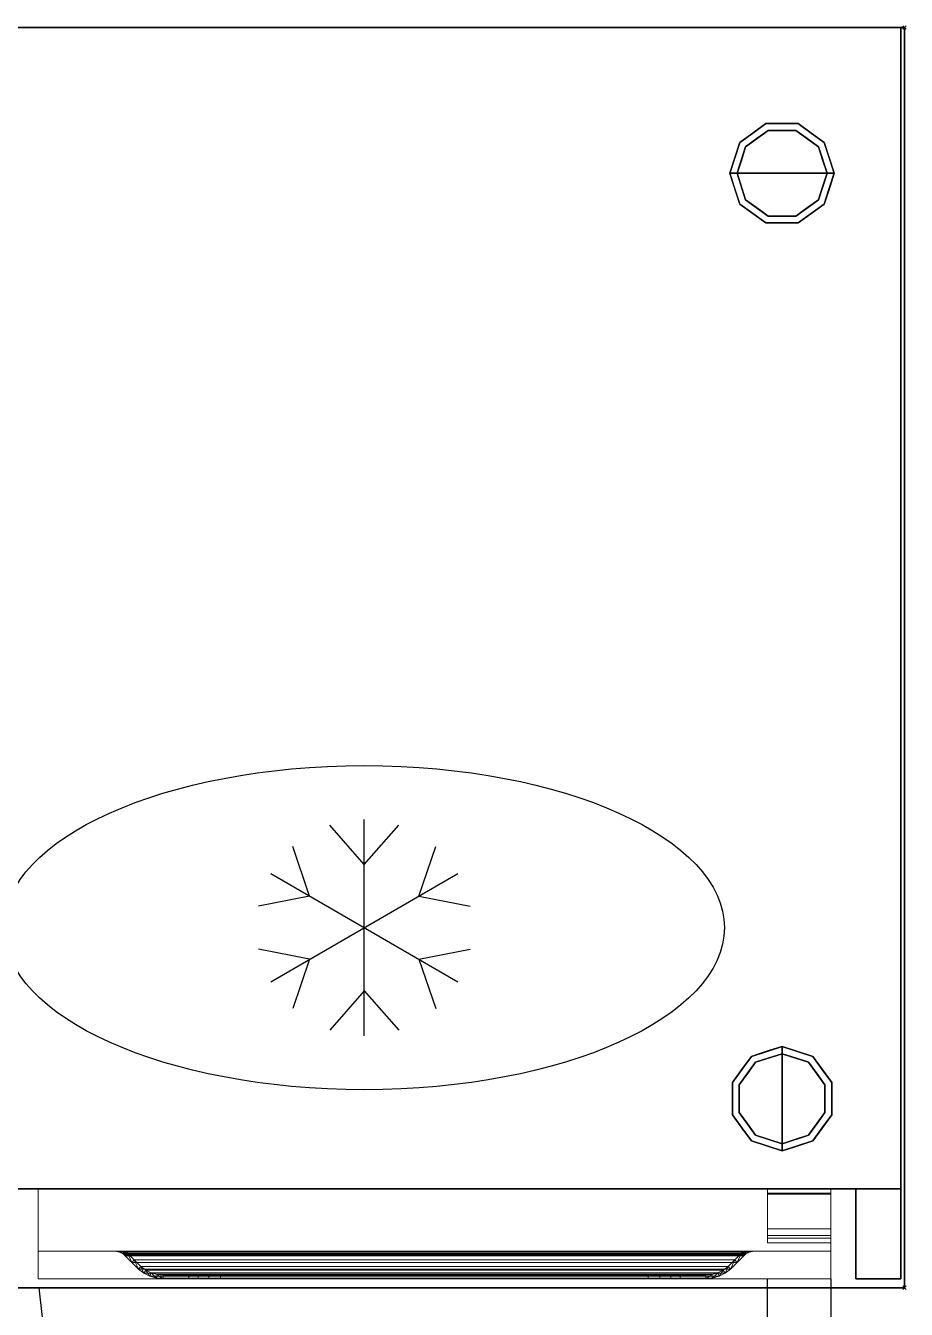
# Model space of a CAD drawing. Header units: millimetres. Extents: x -14 to 1662, y -1098 to 1.
# Drawn here: x 1173 to 1662, y -712 to 1 of the extents above; entities that cross this region are included whole.
import ezdxf

# ---------------------------------------------------------------- set-up
doc = ezdxf.new("R2010")
doc.units = ezdxf.units.MM
doc.header["$PDMODE"] = 3
doc.linetypes.add('NASCOSTA', pattern=[9.525, 6.35, -3.175])
for name, color, linetype in [('IQ_200_2D', 1, 'Continuous'), ('IQ_200_3D', 1, 'Continuous'), ('IQ_204_2D', 7, 'Continuous'), ('IQ_204_3D', 7, 'Continuous'), ('IQ_INS_3D', 3, 'Continuous')]:
    doc.layers.add(name, color=color, linetype=linetype)

# ---------------------------------------------------------------- blocks, each defined once
blk = doc.blocks.new('hpp_sd_r_2d')
at = {"layer": 'IQ_204_2D', "linetype": 'NASCOSTA', "ltscale": 10}
for p, q in [((405, -403), (405, 0)), ((440, 0), (440, -403)), ((440, -403), (405, -403))]:
    blk.add_line(p, q, dxfattribs=at)
blk.add_arc((441, 38.39), 442.86, 185.62267, 265.33696, dxfattribs=at)
blk = doc.blocks.new('hpp_sd_r_3d')
at = {"layer": 'IQ_200_3D', "lineweight": 9}
mesh = blk.add_polyface(dxfattribs=at)
corners = [(0, -50, 568.83), (0, -50, 47), (0, 0, 47), (0, 0, 675), (0, -34.6, 675), (0, -34.6, 626.33)]
mesh.append_faces([[corners[k] for k in face] for face in [(5, 3, 0)]], dxfattribs={"vtx0": -1, "vtx1": -1})
mesh.append_faces([[corners[k] for k in face] for face in [(5, 4, 3)]], dxfattribs={"vtx2": -1})
mesh.append_faces([[corners[k] for k in face] for face in [(3, 2, 1, 0)]], dxfattribs={"vtx3": -1})
mesh = blk.add_polyface(dxfattribs=at)
corners = [(0, 0, 47), (0, -50, 47), (440, -50, 47), (440, 0, 47)]
mesh.append_faces([[corners[k] for k in face] for face in [(3, 2, 1, 0)]])
mesh = blk.add_polyface(dxfattribs=at)
corners = [(0, 0, 675), (0, 0, 47), (440, 0, 47), (440, 0, 675)]
mesh.append_faces([[corners[k] for k in face] for face in [(3, 2, 1, 0)]])
mesh = blk.add_polyface(dxfattribs=at)
corners = [(0, -34.6, 675), (0, 0, 675), (440, 0, 675), (440, -34.6, 675)]
mesh.append_faces([[corners[k] for k in face] for face in [(3, 2, 1, 0)]])
mesh = blk.add_polyface(dxfattribs=at)
corners = [(440, -50, 568.83), (440, -34.6, 626.33), (440, -34.6, 675), (440, 0, 675), (440, 0, 47), (440, -50, 47)]
mesh.append_faces([[corners[k] for k in face] for face in [(4, 3, 1, 0)]], dxfattribs={"vtx1": -1, "vtx3": -1})
mesh.append_faces([[corners[k] for k in face] for face in [(3, 2, 1), (0, 5, 4)]], dxfattribs={"vtx2": -1})
mesh = blk.add_polyface(dxfattribs=at)
corners = [(440, -34.6, 626.33), (0, -34.6, 626.33), (0, -34.6, 675), (440, -34.6, 675), (48.27, -34.6, 656.6), (391.73, -34.6, 656.6), (392.86, -34.6, 657.73), (395.04, -34.6, 659.62), (397.47, -34.6, 661.17), (400.09, -34.6, 662.35), (39.91, -34.6, 662.35), (42.53, -34.6, 661.17), (44.96, -34.6, 659.62), (47.14, -34.6, 657.73)]
mesh.append_faces([[corners[k] for k in face] for face in [(10, 13, 12, 11)]], dxfattribs={"vtx0": -1})
mesh.append_faces([[corners[k] for k in face] for face in [(13, 10, 1, 4)]], dxfattribs={"vtx0": -1, "vtx1": -1, "vtx2": -1})
mesh.append_faces([[corners[k] for k in face] for face in [(9, 3, 2, 10), (9, 0, 3)]], dxfattribs={"vtx0": -1, "vtx2": -1})
mesh.append_faces([[corners[k] for k in face] for face in [(7, 6, 9, 8)]], dxfattribs={"vtx1": -1})
mesh.append_faces([[corners[k] for k in face] for face in [(2, 1, 10)]], dxfattribs={"vtx1": -1, "vtx2": -1})
mesh.append_faces([[corners[k] for k in face] for face in [(6, 5, 0, 9)]], dxfattribs={"vtx1": -1, "vtx2": -1, "vtx3": -1})
mesh.append_faces([[corners[k] for k in face] for face in [(1, 0, 5, 4)]], dxfattribs={"vtx1": -1, "vtx3": -1})
mesh = blk.add_polyface(dxfattribs=at)
corners = [(0, -50, 568.83), (0, -34.6, 626.33), (440, -34.6, 626.33), (440, -50, 568.83)]
mesh.append_faces([[corners[k] for k in face] for face in [(3, 2, 1, 0)]])
mesh = blk.add_polyface(dxfattribs=at)
corners = [(48.27, -37.26, 656.6), (47.73, -36.73, 657.14), (47.14, -36.25, 657.73), (45.05, -35.22, 659.55), (42.6, -34.74, 661.13), (39.91, -34.6, 662.35), (400.09, -34.6, 662.35), (397.4, -34.74, 661.13), (394.95, -35.22, 659.55), (392.86, -36.25, 657.73), (392.27, -36.73, 657.14), (391.73, -37.26, 656.6)]
mesh.append_faces([[corners[k] for k in face] for face in [(5, 4, 7, 6)]], dxfattribs={"vtx1": -1})
mesh.append_faces([[corners[k] for k in face] for face in [(4, 3, 8, 7), (9, 8, 3, 2), (2, 1, 10, 9)]], dxfattribs={"vtx1": -1, "vtx3": -1})
mesh.append_faces([[corners[k] for k in face] for face in [(1, 0, 11, 10)]], dxfattribs={"vtx3": -1})
mesh = blk.add_polyface(dxfattribs=at)
corners = [(39.91, -34.6, 662.35), (42.6, -34.74, 661.13), (45.05, -35.22, 659.55), (47.14, -36.25, 657.73), (47.14, -34.6, 657.73), (44.96, -34.6, 659.62), (42.53, -34.6, 661.17), (41, -34.66, 661.86), (47.14, -35.09, 657.73), (41.02, -34.6, 661.85)]
mesh.append_faces([[corners[k] for k in face] for face in [(8, 5, 4)]], dxfattribs={"vtx0": -1})
mesh.append_faces([[corners[k] for k in face] for face in [(2, 5, 8)]], dxfattribs={"vtx0": -1, "vtx1": -1, "vtx2": -1})
mesh.append_faces([[corners[k] for k in face] for face in [(1, 6, 5), (6, 1, 7)]], dxfattribs={"vtx0": -1, "vtx2": -1})
mesh.append_faces([[corners[k] for k in face] for face in [(2, 1, 5), (9, 6, 7)]], dxfattribs={"vtx1": -1, "vtx2": -1})
mesh.append_faces([[corners[k] for k in face] for face in [(8, 3, 2), (7, 0, 9)]], dxfattribs={"vtx2": -1})
mesh = blk.add_polyface(dxfattribs=at)
corners = [(47.14, -34.6, 657.73), (47.14, -36.25, 657.73), (47.73, -36.73, 657.14), (48.27, -37.26, 656.6), (51.89, -41.01, 652.98), (55.64, -44.62, 649.23), (58.6, -46.91, 646.27), (61.95, -48.61, 642.92), (65.55, -49.65, 639.32), (69.28, -50, 635.59), (83.58, -50, 621.29), (83.58, -48, 621.29), (69.28, -48, 635.59), (65.92, -47.68, 638.95), (62.68, -46.75, 642.19), (59.67, -45.22, 645.2), (57, -43.16, 647.87), (53.3, -39.59, 651.57), (49.73, -35.89, 655.14), (49.03, -35.21, 655.84), (48.27, -34.6, 656.6)]
mesh.append_faces([[corners[k] for k in face] for face in [(8, 13, 9), (6, 15, 7), (14, 7, 15), (3, 18, 4), (19, 2, 20)]], dxfattribs={"vtx0": -1, "vtx1": -1})
mesh.append_faces([[corners[k] for k in face] for face in [(9, 13, 12), (14, 8, 7), (19, 3, 2), (20, 2, 1)]], dxfattribs={"vtx0": -1, "vtx2": -1})
mesh.append_faces([[corners[k] for k in face] for face in [(16, 15, 6), (14, 13, 8), (17, 16, 5), (6, 5, 16), (18, 17, 4), (5, 4, 17), (19, 18, 3)]], dxfattribs={"vtx1": -1, "vtx2": -1})
mesh.append_faces([[corners[k] for k in face] for face in [(1, 0, 20)]], dxfattribs={"vtx2": -1})
mesh.append_faces([[corners[k] for k in face] for face in [(12, 11, 10, 9)]], dxfattribs={"vtx3": -1})
mesh = blk.add_polyface(dxfattribs=at)
corners = [(390.27, -35.89, 655.14), (390.97, -35.21, 655.84), (391.73, -34.6, 656.6), (48.27, -34.6, 656.6), (49.03, -35.21, 655.84), (49.73, -35.89, 655.14)]
mesh.append_faces([[corners[k] for k in face] for face in [(1, 0, 5, 4), (4, 3, 2, 1)]], dxfattribs={"vtx3": -1})
mesh = blk.add_polyface(dxfattribs=at)
corners = [(391.73, -34.6, 656.6), (390.97, -35.21, 655.84), (390.27, -35.89, 655.14), (386.7, -39.59, 651.57), (383, -43.16, 647.87), (380.33, -45.22, 645.2), (377.32, -46.75, 642.19), (374.08, -47.68, 638.95), (370.72, -48, 635.59), (356.42, -48, 621.29), (356.42, -50, 621.29), (370.72, -50, 635.59), (374.45, -49.65, 639.32), (378.05, -48.61, 642.92), (381.4, -46.91, 646.27), (384.36, -44.62, 649.23), (388.11, -41.01, 652.98), (391.73, -37.26, 656.6), (392.27, -36.73, 657.14), (392.86, -36.25, 657.73), (392.86, -34.6, 657.73)]
mesh.append_faces([[corners[k] for k in face] for face in [(8, 11, 10, 9)]], dxfattribs={"vtx0": -1})
mesh.append_faces([[corners[k] for k in face] for face in [(4, 14, 5), (18, 0, 19), (0, 18, 1), (3, 15, 4), (14, 4, 15)]], dxfattribs={"vtx0": -1, "vtx1": -1})
mesh.append_faces([[corners[k] for k in face] for face in [(6, 13, 12), (13, 6, 5), (11, 8, 7), (7, 12, 11), (2, 17, 16)]], dxfattribs={"vtx0": -1, "vtx2": -1})
mesh.append_faces([[corners[k] for k in face] for face in [(14, 13, 5), (7, 6, 12), (18, 17, 1), (16, 15, 3), (3, 2, 16), (2, 1, 17)]], dxfattribs={"vtx1": -1, "vtx2": -1})
mesh.append_faces([[corners[k] for k in face] for face in [(0, 20, 19)]], dxfattribs={"vtx2": -1})
mesh = blk.add_polyface(dxfattribs=at)
corners = [(392.86, -34.6, 657.73), (392.86, -36.25, 657.73), (394.95, -35.22, 659.55), (397.4, -34.74, 661.13), (400.09, -34.6, 662.35), (397.47, -34.6, 661.17), (395.04, -34.6, 659.62), (392.86, -35.09, 657.73), (399, -34.66, 661.86), (398.98, -34.6, 661.85)]
mesh.append_faces([[corners[k] for k in face] for face in [(6, 7, 0), (7, 2, 1)]], dxfattribs={"vtx0": -1})
mesh.append_faces([[corners[k] for k in face] for face in [(2, 7, 6)]], dxfattribs={"vtx0": -1, "vtx1": -1, "vtx2": -1})
mesh.append_faces([[corners[k] for k in face] for face in [(8, 5, 9)]], dxfattribs={"vtx0": -1, "vtx2": -1})
mesh.append_faces([[corners[k] for k in face] for face in [(8, 3, 5), (6, 5, 3), (3, 2, 6)]], dxfattribs={"vtx1": -1, "vtx2": -1})
mesh.append_faces([[corners[k] for k in face] for face in [(9, 4, 8)]], dxfattribs={"vtx2": -1})
mesh = blk.add_polyface(dxfattribs=at)
corners = [(391.73, -37.26, 656.6), (388.11, -41.01, 652.98), (384.36, -44.62, 649.23), (55.64, -44.62, 649.23), (51.89, -41.01, 652.98), (48.27, -37.26, 656.6)]
mesh.append_faces([[corners[k] for k in face] for face in [(1, 0, 5, 4), (4, 3, 2, 1)]], dxfattribs={"vtx3": -1})
mesh = blk.add_polyface(dxfattribs=at)
corners = [(383, -43.16, 647.87), (386.7, -39.59, 651.57), (390.27, -35.89, 655.14), (49.73, -35.89, 655.14), (53.3, -39.59, 651.57), (57, -43.16, 647.87)]
mesh.append_faces([[corners[k] for k in face] for face in [(1, 0, 5, 4), (4, 3, 2, 1)]], dxfattribs={"vtx3": -1})
mesh = blk.add_polyface(dxfattribs=at)
corners = [(384.36, -44.62, 649.23), (381.4, -46.91, 646.27), (378.05, -48.61, 642.92), (374.45, -49.65, 639.32), (370.72, -50, 635.59), (69.28, -50, 635.59), (65.55, -49.65, 639.32), (61.95, -48.61, 642.92), (58.6, -46.91, 646.27), (55.64, -44.62, 649.23)]
mesh.append_faces([[corners[k] for k in face] for face in [(4, 3, 6, 5)]], dxfattribs={"vtx1": -1})
mesh.append_faces([[corners[k] for k in face] for face in [(2, 1, 8, 7), (7, 6, 3, 2)]], dxfattribs={"vtx1": -1, "vtx3": -1})
mesh.append_faces([[corners[k] for k in face] for face in [(1, 0, 9, 8)]], dxfattribs={"vtx3": -1})
mesh = blk.add_polyface(dxfattribs=at)
corners = [(370.72, -48, 635.59), (374.08, -47.68, 638.95), (377.32, -46.75, 642.19), (380.33, -45.22, 645.2), (383, -43.16, 647.87), (57, -43.16, 647.87), (59.67, -45.22, 645.2), (62.68, -46.75, 642.19), (65.92, -47.68, 638.95), (69.28, -48, 635.59)]
mesh.append_faces([[corners[k] for k in face] for face in [(9, 8, 1, 0)]], dxfattribs={"vtx1": -1})
mesh.append_faces([[corners[k] for k in face] for face in [(2, 1, 8, 7), (7, 6, 3, 2)]], dxfattribs={"vtx1": -1, "vtx3": -1})
mesh.append_faces([[corners[k] for k in face] for face in [(6, 5, 4, 3)]], dxfattribs={"vtx3": -1})
mesh = blk.add_polyface(dxfattribs=at)
corners = [(338.74, -48, 613.97), (345.21, -48, 614.82), (351.24, -48, 617.32), (356.42, -48, 621.29), (370.72, -48, 635.59), (69.28, -48, 635.59), (83.58, -48, 621.29), (88.76, -48, 617.32), (94.79, -48, 614.82), (101.26, -48, 613.97)]
mesh.append_faces([[corners[k] for k in face] for face in [(6, 9, 8, 7)]], dxfattribs={"vtx0": -1})
mesh.append_faces([[corners[k] for k in face] for face in [(4, 9, 6, 5)]], dxfattribs={"vtx0": -1, "vtx1": -1})
mesh.append_faces([[corners[k] for k in face] for face in [(9, 4, 3, 0)]], dxfattribs={"vtx0": -1, "vtx2": -1})
mesh.append_faces([[corners[k] for k in face] for face in [(2, 1, 0, 3)]], dxfattribs={"vtx2": -1})
mesh = blk.add_polyface(dxfattribs=at)
corners = [(83.58, -50, 621.29), (88.76, -50, 617.32), (94.79, -50, 614.82), (101.26, -50, 613.97), (101.26, -48, 613.97), (94.79, -48, 614.82), (88.76, -48, 617.32), (83.58, -48, 621.29)]
mesh.append_faces([[corners[k] for k in face] for face in [(7, 6, 1, 0)]], dxfattribs={"vtx1": -1})
mesh.append_faces([[corners[k] for k in face] for face in [(6, 5, 2, 1)]], dxfattribs={"vtx1": -1, "vtx3": -1})
mesh.append_faces([[corners[k] for k in face] for face in [(5, 4, 3, 2)]], dxfattribs={"vtx3": -1})
mesh = blk.add_polyface(dxfattribs=at)
corners = [(101.26, -50, 613.97), (338.74, -50, 613.97), (338.74, -48, 613.97), (101.26, -48, 613.97)]
mesh.append_faces([[corners[k] for k in face] for face in [(3, 2, 1, 0)]])
mesh = blk.add_polyface(dxfattribs=at)
corners = [(356.42, -48, 621.29), (351.24, -48, 617.32), (345.21, -48, 614.82), (338.74, -48, 613.97), (338.74, -50, 613.97), (345.21, -50, 614.82), (351.24, -50, 617.32), (356.42, -50, 621.29)]
mesh.append_faces([[corners[k] for k in face] for face in [(3, 2, 5, 4)]], dxfattribs={"vtx1": -1})
mesh.append_faces([[corners[k] for k in face] for face in [(2, 1, 6, 5)]], dxfattribs={"vtx1": -1, "vtx3": -1})
mesh.append_faces([[corners[k] for k in face] for face in [(1, 0, 7, 6)]], dxfattribs={"vtx3": -1})
mesh = blk.add_polyface(dxfattribs=at)
corners = [(0, -50, 47), (0, -50, 568.83), (440, -50, 568.83), (440, -50, 47)]
mesh.append_faces([[corners[k] for k in face] for face in [(3, 2, 1, 0)]])
mesh = blk.add_polyface(dxfattribs=at)
corners = [(370.72, -50, 635.59), (356.42, -50, 621.29), (351.24, -50, 617.32), (345.21, -50, 614.82), (338.74, -50, 613.97), (101.26, -50, 613.97), (94.79, -50, 614.82), (88.76, -50, 617.32), (83.58, -50, 621.29), (69.28, -50, 635.59)]
mesh.append_faces([[corners[k] for k in face] for face in [(2, 4, 3), (6, 8, 7)]], dxfattribs={"vtx0": -1})
mesh.append_faces([[corners[k] for k in face] for face in [(5, 4, 0, 9), (6, 5, 9, 8)]], dxfattribs={"vtx1": -1, "vtx3": -1})
mesh.append_faces([[corners[k] for k in face] for face in [(2, 1, 0, 4)]], dxfattribs={"vtx2": -1, "vtx3": -1})
at = {"layer": 'IQ_204_3D', "lineweight": 9}
mesh = blk.add_polyface(dxfattribs=at)
corners = [(405, -22.26, 38), (405, -27.5, 38), (405, -27.5, 44.5), (405, -30, 44.5), (405, -30, 35.5), (405, -2.5, 35.5), (405, -2.5, 15.5), (405, 0, 15.5), (405, 0, 38), (405, -26, 44.5), (405, -2.5, 44.5), (405, -2.5, 41.25), (405, 0, 41.25), (405, 0, 47), (405, -26, 47), (405, -2.95, 676), (405, 0, 676), (405, 0, 688.5), (405, -2.5, 688.5), (405, -2.5, 678.5), (405, -26, 678.5), (405, -26, 676)]
mesh.append_faces([[corners[k] for k in face] for face in [(13, 10, 9, 14), (19, 15, 21, 20), (16, 19, 18, 17)]], dxfattribs={"vtx0": -1})
mesh.append_faces([[corners[k] for k in face] for face in [(19, 16, 15)]], dxfattribs={"vtx0": -1, "vtx2": -1})
mesh.append_faces([[corners[k] for k in face] for face in [(0, 8, 5)]], dxfattribs={"vtx1": -1, "vtx2": -1})
mesh.append_faces([[corners[k] for k in face] for face in [(5, 4, 1, 0)]], dxfattribs={"vtx1": -1, "vtx3": -1})
mesh.append_faces([[corners[k] for k in face] for face in [(4, 3, 2, 1), (8, 7, 6, 5), (13, 12, 11, 10)]], dxfattribs={"vtx3": -1})
mesh = blk.add_polyface(dxfattribs=at)
corners = [(405, 0, 15.5), (405, -2.5, 15.5), (440, -2.5, 15.5), (440, 0, 15.5)]
mesh.append_faces([[corners[k] for k in face] for face in [(3, 2, 1, 0)]])
mesh = blk.add_polyface(dxfattribs=at)
corners = [(405, 0, 38), (405, 0, 15.5), (440, 0, 15.5), (440, 0, 38)]
mesh.append_faces([[corners[k] for k in face] for face in [(3, 2, 1, 0)]])
mesh = blk.add_polyface(dxfattribs=at)
corners = [(405, -22.26, 38), (405, 0, 38), (440, 0, 38), (440, -22.26, 38)]
mesh.append_faces([[corners[k] for k in face] for face in [(3, 2, 1, 0)]])
mesh = blk.add_polyface(dxfattribs=at)
corners = [(405, 0, 47), (405, 0, 41.25), (440, 0, 41.25), (440, 0, 47)]
mesh.append_faces([[corners[k] for k in face] for face in [(3, 2, 1, 0)]])
mesh = blk.add_polyface(dxfattribs=at)
corners = [(405, -26, 47), (405, 0, 47), (440, 0, 47), (440, -26, 47)]
mesh.append_faces([[corners[k] for k in face] for face in [(3, 2, 1, 0)]])
mesh = blk.add_polyface(dxfattribs=at)
corners = [(405, 0, 41.25), (405, -2.5, 41.25), (440, -2.5, 41.25), (440, 0, 41.25)]
mesh.append_faces([[corners[k] for k in face] for face in [(3, 2, 1, 0)]])
mesh = blk.add_polyface(dxfattribs=at)
corners = [(405, 0, 676), (405, -2.95, 676), (440, -2.95, 676), (440, 0, 676)]
mesh.append_faces([[corners[k] for k in face] for face in [(3, 2, 1, 0)]])
mesh = blk.add_polyface(dxfattribs=at)
corners = [(405, 0, 688.5), (405, 0, 676), (440, 0, 676), (440, 0, 688.5)]
mesh.append_faces([[corners[k] for k in face] for face in [(3, 2, 1, 0)]])
mesh = blk.add_polyface(dxfattribs=at)
corners = [(405, -2.5, 688.5), (405, 0, 688.5), (440, 0, 688.5), (440, -2.5, 688.5)]
mesh.append_faces([[corners[k] for k in face] for face in [(3, 2, 1, 0)]])
mesh = blk.add_polyface(dxfattribs=at)
corners = [(405, -2.5, 35.5), (405, -30, 35.5), (440, -30, 35.5), (440, -2.5, 35.5)]
mesh.append_faces([[corners[k] for k in face] for face in [(3, 2, 1, 0)]])
mesh = blk.add_polyface(dxfattribs=at)
corners = [(405, -2.5, 15.5), (405, -2.5, 35.5), (440, -2.5, 35.5), (440, -2.5, 15.5)]
mesh.append_faces([[corners[k] for k in face] for face in [(3, 2, 1, 0)]])
mesh = blk.add_polyface(dxfattribs=at)
corners = [(405, -2.5, 44.5), (405, -26, 44.5), (440, -26, 44.5), (440, -2.5, 44.5)]
mesh.append_faces([[corners[k] for k in face] for face in [(3, 2, 1, 0)]])
mesh = blk.add_polyface(dxfattribs=at)
corners = [(405, -2.5, 41.25), (405, -2.5, 44.5), (440, -2.5, 44.5), (440, -2.5, 41.25)]
mesh.append_faces([[corners[k] for k in face] for face in [(3, 2, 1, 0)]])
mesh = blk.add_polyface(dxfattribs=at)
corners = [(405, -2.5, 678.5), (405, -2.5, 688.5), (440, -2.5, 688.5), (440, -2.5, 678.5)]
mesh.append_faces([[corners[k] for k in face] for face in [(3, 2, 1, 0)]])
mesh = blk.add_polyface(dxfattribs=at)
corners = [(405, -26, 678.5), (405, -2.5, 678.5), (440, -2.5, 678.5), (440, -26, 678.5)]
mesh.append_faces([[corners[k] for k in face] for face in [(3, 2, 1, 0)]])
mesh = blk.add_polyface(dxfattribs=at)
corners = [(405, -2.95, 676), (405, -26, 676), (440, -26, 676), (440, -2.95, 676)]
mesh.append_faces([[corners[k] for k in face] for face in [(3, 2, 1, 0)]])
mesh = blk.add_polyface(dxfattribs=at)
corners = [(440, -22.26, 38), (440, 0, 38), (440, 0, 15.5), (440, -2.5, 15.5), (440, -2.5, 35.5), (440, -30, 35.5), (440, -30, 44.5), (440, -27.5, 44.5), (440, -27.5, 38), (440, -26, 44.5), (440, -26, 47), (440, 0, 47), (440, 0, 41.25), (440, -2.5, 41.25), (440, -2.5, 44.5), (440, -2.95, 676), (440, -26, 676), (440, -26, 678.5), (440, -2.5, 678.5), (440, -2.5, 688.5), (440, 0, 688.5), (440, 0, 676)]
mesh.append_faces([[corners[k] for k in face] for face in [(5, 8, 7, 6), (11, 14, 13, 12)]], dxfattribs={"vtx0": -1})
mesh.append_faces([[corners[k] for k in face] for face in [(18, 15, 21)]], dxfattribs={"vtx0": -1, "vtx2": -1})
mesh.append_faces([[corners[k] for k in face] for face in [(19, 18, 21, 20), (16, 15, 18, 17)]], dxfattribs={"vtx1": -1})
mesh.append_faces([[corners[k] for k in face] for face in [(0, 8, 5)]], dxfattribs={"vtx1": -1, "vtx2": -1})
mesh.append_faces([[corners[k] for k in face] for face in [(5, 4, 1, 0)]], dxfattribs={"vtx1": -1, "vtx3": -1})
mesh.append_faces([[corners[k] for k in face] for face in [(3, 2, 1, 4)]], dxfattribs={"vtx2": -1})
mesh.append_faces([[corners[k] for k in face] for face in [(11, 10, 9, 14)]], dxfattribs={"vtx3": -1})
mesh = blk.add_polyface(dxfattribs=at)
corners = [(405, -27.5, 38), (405, -22.26, 38), (440, -22.26, 38), (440, -27.5, 38)]
mesh.append_faces([[corners[k] for k in face] for face in [(3, 2, 1, 0)]])
mesh = blk.add_polyface(dxfattribs=at)
corners = [(405, -26, 44.5), (405, -26, 47), (440, -26, 47), (440, -26, 44.5)]
mesh.append_faces([[corners[k] for k in face] for face in [(3, 2, 1, 0)]])
mesh = blk.add_polyface(dxfattribs=at)
corners = [(405, -26, 676), (405, -26, 678.5), (440, -26, 678.5), (440, -26, 676)]
mesh.append_faces([[corners[k] for k in face] for face in [(3, 2, 1, 0)]])
mesh = blk.add_polyface(dxfattribs=at)
corners = [(405, -27.5, 44.5), (405, -27.5, 38), (440, -27.5, 38), (440, -27.5, 44.5)]
mesh.append_faces([[corners[k] for k in face] for face in [(3, 2, 1, 0)]])
mesh = blk.add_polyface(dxfattribs=at)
corners = [(405, -30, 44.5), (405, -27.5, 44.5), (440, -27.5, 44.5), (440, -30, 44.5)]
mesh.append_faces([[corners[k] for k in face] for face in [(3, 2, 1, 0)]])
mesh = blk.add_polyface(dxfattribs=at)
corners = [(405, -30, 35.5), (405, -30, 44.5), (440, -30, 44.5), (440, -30, 35.5)]
mesh.append_faces([[corners[k] for k in face] for face in [(3, 2, 1, 0)]])
blk = doc.blocks.new('ice_ref')
at = {"layer": 'IQ_204_2D'}
for p, q in [((0, -60), (0, 60)), ((0, 35), (-19.12, 56.87)), ((0, 35), (19.12, 56.87)), ((-30.31, 17.5), (-39.7, 44.99)), ((30.31, 17.5), (39.7, 44.99)), ((-51.96, -30), (51.96, 30)), ((-51.96, 30), (51.96, -30)), ((-30.31, 17.5), (-58.81, 11.88)), ((30.31, 17.5), (58.81, 11.88)), ((-30.31, -17.5), (-58.81, -11.88)), ((30.31, -17.5), (58.81, -11.88)), ((-30.31, -17.5), (-39.7, -44.99)), ((30.31, -17.5), (39.7, -44.99)), ((0, -35), (-19.12, -56.87)), ((0, -35), (19.12, -56.87))]:
    blk.add_line(p, q, dxfattribs=at)
blk.add_ellipse((0, 0), major_axis=(-200, 0), ratio=0.45, dxfattribs=at)

msp = doc.modelspace()

# ---------------------------------------------------------------- linework, layer by layer
at = {"layer": 'IQ_200_2D'}
msp.add_lwpolyline([(0, 0), (1661, 0), (1661, -700), (0, -700)], close=True, dxfattribs=at)
at = {"layer": 'IQ_200_3D'}
for points in [[(1661, -700, 850), (0, -700, 850), (0, 0, 850), (1661, 0, 850)], [(1661, 0, 900), (0, 0, 900), (0, -700, 900), (1661, -700, 900)], [(1661, 0, 900), (0, 0, 900), (0, 0, 850), (1661, 0, 850)], [(1659, -645, 150), (2, -645, 150), (2, 0, 150), (1659, 0, 150)], [(1659, 0, 150), (2, 0, 150), (2, 0, 850), (1659, 0, 850)], [(1661, -700, 850), (1661, 0, 850), (1661, 0, 900), (1661, -700, 900)], [(1659, -645, 198), (1659, -695, 198), (1634, -695, 198), (1634, -645, 198)], [(1634, -645, 850), (1634, -645, 198), (1634, -695, 198), (1634, -695, 850)], [(1634, -695, 850), (1634, -695, 198), (1659, -695, 198), (1659, -695, 850)], [(1661, -700, 900), (0, -700, 900), (0, -700, 850), (1661, -700, 850)]]:
    msp.add_3dface(points, dxfattribs=at)
for points, invisible_edges in [([(1659, -645, 198), (1659, 0, 850), (1659, -695, 850), (1659, -695, 198)], 1), ([(1659, 0, 150), (1659, 0, 850), (1659, -645, 198), (1659, -645, 150)], 2), ([(27, -645, 198), (2, -645, 198), (2, -645, 150), (1659, -645, 150)], 8), ([(1659, -645, 150), (1659, -645, 198), (1634, -645, 198), (27, -645, 198)], 12), ([(1634, -645, 198), (1634, -645, 850), (27, -645, 850), (27, -645, 198)], 8), ([(1634, -645, 198), (1634, -645, 850), (27, -645, 850), (27, -645, 198)], 4)]:
    msp.add_3dface(points, dxfattribs=dict(at, invisible_edges=invisible_edges))
at = {"layer": 'IQ_204_2D', "linetype": 'NASCOSTA', "ltscale": 10}
msp.add_line((2, -645), (1659, -645), dxfattribs=at)
at = {"layer": 'IQ_204_2D', "color": 7, "linetype": 'NASCOSTA', "ltscale": 10}
msp.add_lwpolyline([(2, 0), (1659, 0), (1659, -645), (2, -645)], close=True, dxfattribs=at)
at = {"layer": 'IQ_204_3D'}
for points, invisible_edges in [([(1569.54, -63.95, 25), (1584.04, -53.42, 25), (1585.27, -57.22, 25), (1572.77, -66.31, 25)], 10), ([(1576.79, -58.69, 150), (1584.04, -53.42, 150), (1584.04, -53.42, 25), (1576.79, -58.69, 25)], 10), ([(1593, -53.42, 25), (1584.04, -53.42, 25), (1584.04, -53.42, 150), (1593, -53.42, 150)], 10), ([(1584.04, -53.42, 25), (1601.96, -53.42, 25), (1600.73, -57.22, 25), (1585.27, -57.22, 25)], 10), ([(1601.96, -53.42, 25), (1593, -53.42, 25), (1593, -53.42, 150), (1601.96, -53.42, 150)], 10), ([(1600.73, -57.22, 25), (1601.96, -53.42, 25), (1616.46, -63.95, 25), (1613.23, -66.31, 25)], 5), ([(1601.96, -53.42, 150), (1609.21, -58.69, 150), (1609.21, -58.69, 25), (1601.96, -53.42, 25)], 10), ([(1564, -81, 25), (1569.54, -63.95, 25), (1572.77, -66.31, 25), (1568, -81, 25)], 2), ([(1569.54, -63.95, 25), (1566.77, -72.48, 25), (1566.77, -72.48, 150), (1569.54, -63.95, 150)], 10), ([(1585.27, -57.22), (1593, -81), (1568, -81), (1572.77, -66.31)], 1), ([(1569.54, -63.95, 150), (1576.79, -58.69, 150), (1576.79, -58.69, 25), (1569.54, -63.95, 25)], 10), ([(1572.77, -66.31), (1572.77, -66.31, 25), (1579.02, -61.76, 25), (1579.02, -61.76)], 5), ([(1579.02, -61.76), (1579.02, -61.76, 25), (1585.27, -57.22, 25), (1585.27, -57.22)], 5), ([(1585.27, -57.22), (1585.27, -57.22, 25), (1593, -57.22, 25), (1593, -57.22)], 5), ([(1593, -81), (1593, -81), (1585.27, -57.22), (1600.73, -57.22)], 11), ([(1593, -57.22), (1593, -57.22, 25), (1600.73, -57.22, 25), (1600.73, -57.22)], 5), ([(1618, -81), (1593, -81), (1600.73, -57.22), (1613.23, -66.31)], 2), ([(1606.98, -61.76), (1600.73, -57.22), (1600.73, -57.22, 25), (1606.98, -61.76, 25)], 10), ([(1613.23, -66.31), (1606.98, -61.76), (1606.98, -61.76, 25), (1613.23, -66.31, 25)], 10), ([(1616.46, -63.95, 25), (1609.21, -58.69, 25), (1609.21, -58.69, 150), (1616.46, -63.95, 150)], 10), ([(1613.23, -66.31, 25), (1616.46, -63.95, 25), (1622, -81, 25), (1618, -81, 25)], 1), ([(1616.46, -63.95, 25), (1616.46, -63.95, 25), (1616.46, -63.95, 150), (1618.07, -68.92, 25)], 6), ([(1619.23, -72.48, 150), (1619.23, -72.48, 150), (1618.07, -68.92, 25), (1616.46, -63.95, 150)], 6), ([(1570.39, -73.65), (1570.39, -73.65, 25), (1572.77, -66.31, 25), (1572.77, -66.31)], 5), ([(1615.68, -73.87), (1615.68, -73.87), (1613.23, -66.31), (1615.61, -73.65, 25)], 13), ([(1613.23, -66.31, 25), (1613.23, -66.31, 25), (1615.61, -73.65, 25), (1613.23, -66.31)], 13), ([(1619.23, -72.48, 150), (1619.23, -72.48, 150), (1619.69, -73.88, 25), (1618.07, -68.92, 25)], 11), ([(1566.77, -72.48, 150), (1566.77, -72.48, 25), (1564, -81, 25), (1564, -81, 150)], 1), ([(1568, -81), (1568, -81, 25), (1570.39, -73.65, 25), (1570.39, -73.65)], 4), ([(1615.61, -73.65, 25), (1615.61, -73.65, 25), (1618, -81, 25), (1615.68, -73.87)], 13), ([(1618, -81, 25), (1618, -81, 25), (1618, -81), (1615.68, -73.87)], 9), ([(1619.23, -72.48, 150), (1619.23, -72.48, 150), (1622, -81, 150), (1619.69, -73.88, 25)], 13), ([(1622, -81, 150), (1622, -81, 150), (1622, -81, 25), (1619.69, -73.88, 25)], 9), ([(1564, -81, 150), (1564, -81, 150), (1564, -81, 25), (1566.31, -88.12, 25)], 9), ([(1566.77, -89.52, 150), (1566.77, -89.52, 150), (1564, -81, 150), (1566.31, -88.12, 25)], 13), ([(1564, -81, 25), (1568, -81, 25), (1572.77, -95.69, 25), (1569.54, -98.05, 25)], 4), ([(1570.39, -88.35, 25), (1570.39, -88.35, 25), (1568, -81, 25), (1570.32, -88.13)], 13), ([(1568, -81, 25), (1568, -81, 25), (1568, -81), (1570.32, -88.13)], 9), ([(1568, -81), (1593, -81), (1585.27, -104.78), (1572.77, -95.69)], 2), ([(1585.27, -104.78), (1585.27, -104.78), (1593, -81), (1600.73, -104.78)], 6), ([(1600.73, -104.78), (1593, -81), (1618, -81), (1613.23, -95.69)], 1), ([(1613.23, -95.69, 25), (1618, -81, 25), (1622, -81, 25), (1616.46, -98.05, 25)], 8), ([(1618, -81, 25), (1618, -81, 25), (1615.61, -88.35, 25), (1615.68, -88.13)], 13), ([(1615.68, -88.13), (1615.68, -88.13), (1618, -81), (1618, -81, 25)], 9), ([(1619.23, -89.52, 25), (1619.23, -89.52, 25), (1622, -81, 25), (1619.69, -88.12, 150)], 13), ([(1622, -81, 150), (1622, -81, 150), (1619.69, -88.12, 150), (1622, -81, 25)], 4), ([(1566.77, -89.52, 150), (1566.77, -89.52, 150), (1566.31, -88.12, 25), (1567.93, -93.08, 25)], 11), ([(1566.77, -89.52, 150), (1566.77, -89.52, 150), (1567.93, -93.08, 25), (1569.54, -98.05, 150)], 6), ([(1570.32, -88.13), (1570.32, -88.13), (1572.77, -95.69), (1570.39, -88.35, 25)], 13), ([(1572.77, -95.69, 25), (1572.77, -95.69, 25), (1570.39, -88.35, 25), (1572.77, -95.69)], 13), ([(1615.68, -88.13), (1615.68, -88.13), (1615.61, -88.35, 25), (1613.23, -95.69)], 6), ([(1613.23, -95.69), (1613.23, -95.69), (1615.61, -88.35, 25), (1613.23, -95.69, 25)], 11), ([(1619.23, -89.52, 25), (1619.23, -89.52, 25), (1618.07, -93.08, 150), (1616.46, -98.05, 25)], 6), ([(1619.23, -89.52, 25), (1619.23, -89.52, 25), (1619.69, -88.12, 150), (1618.07, -93.08, 150)], 11), ([(1569.54, -98.05, 25), (1569.54, -98.05, 25), (1569.54, -98.05, 150), (1567.93, -93.08, 25)], 6), ([(1569.54, -98.05, 25), (1572.77, -95.69, 25), (1585.27, -104.78, 25), (1584.04, -108.58, 25)], 5), ([(1576.79, -103.31, 150), (1569.54, -98.05, 150), (1569.54, -98.05, 25), (1576.79, -103.31, 25)], 10), ([(1572.77, -95.69, 25), (1572.77, -95.69), (1579.02, -100.24), (1579.02, -100.24, 25)], 5), ([(1600.73, -104.78, 25), (1613.23, -95.69, 25), (1616.46, -98.05, 25), (1601.96, -108.58, 25)], 10), ([(1613.23, -95.69), (1613.23, -95.69, 25), (1606.98, -100.24, 25), (1606.98, -100.24)], 5), ([(1609.21, -103.31, 25), (1616.46, -98.05, 25), (1616.46, -98.05, 150), (1609.21, -103.31, 150)], 10), ([(1616.46, -98.05, 150), (1616.46, -98.05, 150), (1616.46, -98.05, 25), (1618.07, -93.08, 150)], 6), ([(1576.79, -103.31, 25), (1584.04, -108.58, 25), (1584.04, -108.58, 150), (1576.79, -103.31, 150)], 10), ([(1579.02, -100.24, 25), (1579.02, -100.24), (1585.27, -104.78), (1585.27, -104.78, 25)], 5), ([(1584.04, -108.58, 25), (1585.27, -104.78, 25), (1600.73, -104.78, 25), (1601.96, -108.58, 25)], 5), ([(1585.27, -104.78), (1593, -104.78), (1600.73, -104.78, 25), (1593, -104.78, 25)], 10), ([(1593, -104.78, 25), (1593, -104.78, 25), (1585.27, -104.78, 25), (1585.27, -104.78)], 13), ([(1600.73, -104.78, 25), (1600.73, -104.78, 25), (1593, -104.78), (1600.73, -104.78)], 11), ([(1600.73, -104.78, 25), (1600.73, -104.78), (1606.98, -100.24), (1606.98, -100.24, 25)], 5), ([(1601.96, -108.58, 25), (1609.21, -103.31, 25), (1609.21, -103.31, 150), (1601.96, -108.58, 150)], 10), ([(1593, -108.58, 150), (1584.04, -108.58, 150), (1584.04, -108.58, 25), (1593, -108.58, 25)], 10), ([(1593, -108.58, 25), (1601.96, -108.58, 25), (1601.96, -108.58, 150), (1593, -108.58, 150)], 10), ([(1593, -570), (1593, -595), (1569.22, -587.27), (1578.31, -574.77)], 2), ([(1593, -566, 25), (1593, -570, 25), (1578.31, -574.77, 25), (1575.95, -571.54, 25)], 4), ([(1584.48, -568.77, 150), (1584.48, -568.77, 150), (1580.92, -569.93, 25), (1575.95, -571.54, 150)], 6), ([(1575.95, -571.54, 25), (1575.95, -571.54, 25), (1575.95, -571.54, 150), (1580.92, -569.93, 25)], 6), ([(1584.48, -568.77, 150), (1584.48, -568.77, 150), (1585.88, -568.31, 25), (1580.92, -569.93, 25)], 11), ([(1584.48, -568.77, 150), (1584.48, -568.77, 150), (1593, -566, 150), (1585.88, -568.31, 25)], 13), ([(1585.65, -572.39, 25), (1585.65, -572.39, 25), (1593, -570, 25), (1585.87, -572.32)], 13), ([(1593, -570, 25), (1593, -570, 25), (1593, -570), (1585.87, -572.32)], 9), ([(1593, -566, 150), (1593, -566, 150), (1593, -566, 25), (1585.88, -568.31, 25)], 9), ([(1601.52, -568.77, 150), (1601.52, -568.77, 25), (1593, -566, 25), (1593, -566, 150)], 1), ([(1593, -566, 25), (1610.05, -571.54, 25), (1607.69, -574.77, 25), (1593, -570, 25)], 2), ([(1593, -570), (1593, -570, 25), (1600.35, -572.39, 25), (1600.35, -572.39)], 4), ([(1616.78, -587.27), (1593, -595), (1593, -570), (1607.69, -574.77)], 1), ([(1610.05, -571.54, 25), (1601.52, -568.77, 25), (1601.52, -568.77, 150), (1610.05, -571.54, 150)], 10), ([(1575.95, -571.54, 25), (1578.31, -574.77, 25), (1569.22, -587.27, 25), (1565.42, -586.04, 25)], 5), ([(1570.69, -578.79, 150), (1575.95, -571.54, 150), (1575.95, -571.54, 25), (1570.69, -578.79, 25)], 10), ([(1578.31, -574.77, 25), (1578.31, -574.77), (1573.76, -581.02), (1573.76, -581.02, 25)], 5), ([(1585.87, -572.32), (1585.87, -572.32), (1578.31, -574.77), (1585.65, -572.39, 25)], 13), ([(1578.31, -574.77, 25), (1578.31, -574.77, 25), (1585.65, -572.39, 25), (1578.31, -574.77)], 13), ([(1600.35, -572.39), (1600.35, -572.39, 25), (1607.69, -574.77, 25), (1607.69, -574.77)], 5), ([(1610.05, -571.54, 25), (1620.58, -586.04, 25), (1616.78, -587.27, 25), (1607.69, -574.77, 25)], 10), ([(1607.69, -574.77), (1607.69, -574.77, 25), (1612.24, -581.02, 25), (1612.24, -581.02)], 5), ([(1610.05, -571.54, 150), (1615.31, -578.79, 150), (1615.31, -578.79, 25), (1610.05, -571.54, 25)], 10), ([(1570.69, -578.79, 25), (1565.42, -586.04, 25), (1565.42, -586.04, 150), (1570.69, -578.79, 150)], 10), ([(1573.76, -581.02, 25), (1573.76, -581.02), (1569.22, -587.27), (1569.22, -587.27, 25)], 5), ([(1612.24, -581.02), (1612.24, -581.02, 25), (1616.78, -587.27, 25), (1616.78, -587.27)], 5), ([(1615.31, -578.79, 150), (1620.58, -586.04, 150), (1620.58, -586.04, 25), (1615.31, -578.79, 25)], 10), ([(1565.42, -595, 150), (1565.42, -586.04, 150), (1565.42, -586.04, 25), (1565.42, -595, 25)], 10), ([(1565.42, -586.04, 25), (1569.22, -587.27, 25), (1569.22, -602.73, 25), (1565.42, -603.96, 25)], 5), ([(1569.22, -587.27), (1569.22, -595), (1569.22, -602.73, 25), (1569.22, -595, 25)], 10), ([(1569.22, -595, 25), (1569.22, -595, 25), (1569.22, -587.27, 25), (1569.22, -587.27)], 13), ([(1569.22, -587.27), (1569.22, -587.27), (1593, -595), (1569.22, -602.73)], 6), ([(1593, -595), (1593, -595), (1616.78, -587.27), (1616.78, -602.73)], 11), ([(1620.58, -586.04, 25), (1620.58, -603.96, 25), (1616.78, -602.73, 25), (1616.78, -587.27, 25)], 10), ([(1616.78, -587.27), (1616.78, -587.27, 25), (1616.78, -595, 25), (1616.78, -595)], 5), ([(1620.58, -595, 25), (1620.58, -586.04, 25), (1620.58, -586.04, 150), (1620.58, -595, 150)], 10), ([(1565.42, -595, 25), (1565.42, -603.96, 25), (1565.42, -603.96, 150), (1565.42, -595, 150)], 10), ([(1569.22, -602.73, 25), (1569.22, -602.73, 25), (1569.22, -595), (1569.22, -602.73)], 11), ([(1569.22, -602.73), (1593, -595), (1593, -620), (1578.31, -615.23)], 1), ([(1593, -620), (1593, -595), (1616.78, -602.73), (1607.69, -615.23)], 2), ([(1616.78, -595), (1616.78, -595, 25), (1616.78, -602.73, 25), (1616.78, -602.73)], 5), ([(1620.58, -603.96, 25), (1620.58, -595, 25), (1620.58, -595, 150), (1620.58, -603.96, 150)], 10), ([(1569.22, -602.73, 25), (1578.31, -615.23, 25), (1575.95, -618.46, 25), (1565.42, -603.96, 25)], 10), ([(1565.42, -603.96, 25), (1570.69, -611.21, 25), (1570.69, -611.21, 150), (1565.42, -603.96, 150)], 10), ([(1569.22, -602.73, 25), (1569.22, -602.73), (1573.76, -608.98), (1573.76, -608.98, 25)], 5), ([(1616.78, -602.73, 25), (1620.58, -603.96, 25), (1610.05, -618.46, 25), (1607.69, -615.23, 25)], 5), ([(1612.24, -608.98), (1616.78, -602.73), (1616.78, -602.73, 25), (1612.24, -608.98, 25)], 10), ([(1620.58, -603.96, 150), (1615.31, -611.21, 150), (1615.31, -611.21, 25), (1620.58, -603.96, 25)], 10), ([(1570.69, -611.21, 25), (1575.95, -618.46, 25), (1575.95, -618.46, 150), (1570.69, -611.21, 150)], 10), ([(1578.31, -615.23), (1578.31, -615.23, 25), (1573.76, -608.98, 25), (1573.76, -608.98)], 5), ([(1607.69, -615.23), (1612.24, -608.98), (1612.24, -608.98, 25), (1607.69, -615.23, 25)], 10), ([(1610.05, -618.46, 25), (1615.31, -611.21, 25), (1615.31, -611.21, 150), (1610.05, -618.46, 150)], 10), ([(1578.31, -615.23, 25), (1593, -620, 25), (1593, -624, 25), (1575.95, -618.46, 25)], 8), ([(1575.95, -618.46, 150), (1575.95, -618.46, 150), (1575.95, -618.46, 25), (1580.92, -620.07, 150)], 6), ([(1584.48, -621.23, 25), (1584.48, -621.23, 25), (1580.92, -620.07, 150), (1575.95, -618.46, 25)], 6), ([(1578.31, -615.23), (1578.31, -615.23), (1585.65, -617.61, 25), (1578.31, -615.23, 25)], 11), ([(1585.87, -617.68), (1585.87, -617.68), (1585.65, -617.61, 25), (1578.31, -615.23)], 6), ([(1584.48, -621.23, 25), (1584.48, -621.23, 25), (1585.88, -621.69, 150), (1580.92, -620.07, 150)], 11), ([(1593, -620, 25), (1593, -620, 25), (1585.65, -617.61, 25), (1585.87, -617.68)], 13), ([(1585.87, -617.68), (1585.87, -617.68), (1593, -620), (1593, -620, 25)], 9), ([(1607.69, -615.23, 25), (1610.05, -618.46, 25), (1593, -624, 25), (1593, -620, 25)], 1), ([(1600.35, -617.61, 25), (1600.35, -617.61, 25), (1593, -620, 25), (1600.13, -617.68)], 13), ([(1593, -620, 25), (1593, -620, 25), (1593, -620), (1600.13, -617.68)], 9), ([(1601.52, -621.23, 150), (1601.52, -621.23, 150), (1600.12, -621.69, 25), (1605.08, -620.07, 25)], 11), ([(1600.13, -617.68), (1600.13, -617.68), (1607.69, -615.23), (1600.35, -617.61, 25)], 13), ([(1607.69, -615.23, 25), (1607.69, -615.23, 25), (1600.35, -617.61, 25), (1607.69, -615.23)], 13), ([(1601.52, -621.23, 150), (1601.52, -621.23, 150), (1605.08, -620.07, 25), (1610.05, -618.46, 150)], 6), ([(1610.05, -618.46, 25), (1610.05, -618.46, 25), (1610.05, -618.46, 150), (1605.08, -620.07, 25)], 6), ([(1584.48, -621.23, 25), (1584.48, -621.23, 25), (1593, -624, 25), (1585.88, -621.69, 150)], 13), ([(1593, -624, 150), (1593, -624, 150), (1585.88, -621.69, 150), (1593, -624, 25)], 4), ([(1601.52, -621.23, 150), (1601.52, -621.23, 150), (1593, -624, 150), (1600.12, -621.69, 25)], 13), ([(1593, -624, 150), (1593, -624, 150), (1593, -624, 25), (1600.12, -621.69, 25)], 9)]:
    msp.add_3dface(points, dxfattribs=dict(at, invisible_edges=invisible_edges))
at = {"layer": 'IQ_INS_3D'}
for p in [(1661, 0), (1661, -700)]:
    msp.add_point(p, dxfattribs=at)

# ---------------------------------------------------------------- block references
for name, p in [('hpp_sd_r_3d', (1180, -645, 150)), ('hpp_sd_r_2d', (1180, -695))]:
    msp.add_blockref(name, p)
at = {"layer": 'IQ_204_2D'}
msp.add_blockref('ice_ref', (1361, -500), dxfattribs=at)

doc.saveas('drawing.dxf')
